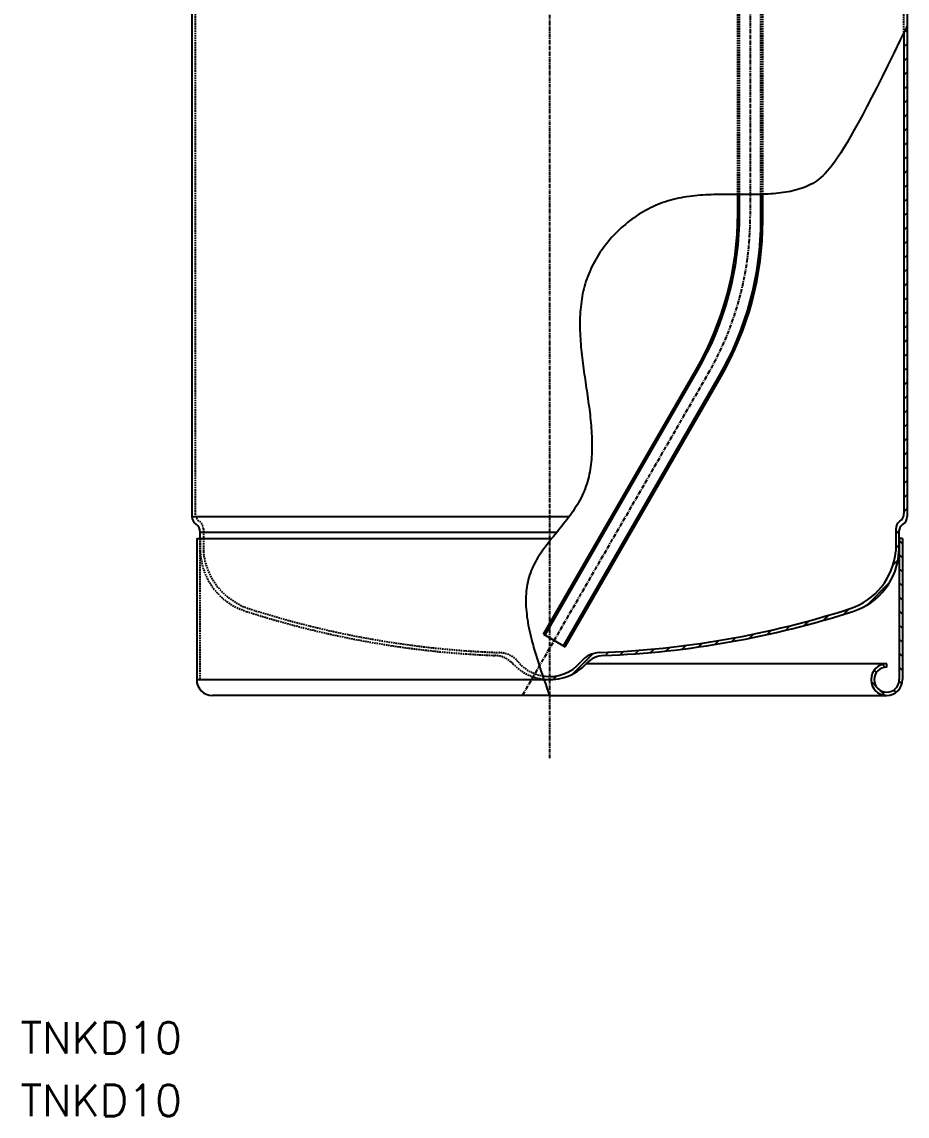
# Model space of a CAD drawing. Extents: x -168 to 134, y -682 to 134.
# Drawn here: x -168.2 to 114, y -682.1 to -333.3 of the extents above; entities that cross this region are included whole.
import ezdxf

# ---------------------------------------------------------------- set-up
doc = ezdxf.new("R2010")
doc.units = 0
doc.linetypes.add('CENTER', pattern=[2, 1.25, -0.25, 0.25, -0.25])
doc.linetypes.add('DASHED', pattern=[0.75, 0.5, -0.25])
doc.layers.get('0').update_dxf_attribs({"linetype": 'CONTINUOUS'})
doc.layers.add('CENTER', color=1, linetype='CENTER')
doc.styles.get("Standard").update_dxf_attribs({"font": 'txt.shx', "bigfont": 'bigfont.shx'})

# ---------------------------------------------------------------- blocks, each defined once
blk = doc.blocks.new('*X0')
at = {"color": 0, "linetype": 'CONTINUOUS'}
for p, q in [((112.5, -499.65), (111.5, -498.65)), ((112.5, -504.14), (111.5, -503.14)), ((112.5, -508.63), (111.5, -507.63)), ((112.5, -513.12), (111.5, -512.12)), ((112.5, -517.61), (111.5, -516.61)), ((112.5, -522.1), (111.5, -521.1)), ((112.5, -526.59), (111.5, -525.59)), ((112.5, -531.08), (111.5, -530.08)), ((112.5, -535.57), (111.5, -534.57)), ((104.2, -540.74), (103.48, -540.02)), ((106.98, -539.03), (106.14, -538.19)), ((112.5, -540.06), (111.5, -539.06)), ((104.14, -545.17), (102.53, -543.56)), ((112.31, -544.36), (111.47, -543.52)), ((106.94, -547.97), (105.33, -546.36)), ((110.48, -547.02), (109.76, -546.3))]:
    blk.add_line(p, q, dxfattribs=at)
blk = doc.blocks.new('*X1')
at = {"color": 0, "linetype": 'CONTINUOUS'}
for p, q in [((60, -389.81), (60.6, -389.21)), ((60, -394.3), (60.6, -393.7)), ((67.4, -391.39), (68, -390.79)), ((67.4, -395.88), (68, -395.28)), ((59.9, -398.89), (60.53, -398.26)), ((67.32, -400.46), (67.95, -399.83)), ((59.56, -403.72), (60.24, -403.04)), ((67, -405.26), (67.67, -404.59)), ((58.95, -408.82), (59.68, -408.1)), ((66.42, -410.33), (67.14, -409.61)), ((58, -414.26), (58.79, -413.47)), ((65.51, -415.74), (66.29, -414.96)), ((56.63, -420.12), (57.5, -419.26)), ((64.17, -421.56), (65.03, -420.7)), ((54.68, -426.56), (55.66, -425.58)), ((62.28, -427.94), (63.25, -426.97)), ((51.88, -433.85), (53.03, -432.7)), ((59.58, -435.14), (60.71, -434)), ((47.59, -442.64), (49.07, -441.15)), ((55.47, -443.74), (56.91, -442.29)), ((41.51, -453.21), (43.15, -451.57)), ((49.46, -454.24), (51.1, -452.6)), ((35.37, -463.83), (37.01, -462.19)), ((43.32, -464.86), (44.96, -463.22)), ((29.24, -474.45), (30.88, -472.82)), ((37.19, -475.49), (38.83, -473.85)), ((23.11, -485.08), (24.74, -483.44)), ((31.06, -486.11), (32.69, -484.47)), ((16.97, -495.7), (18.61, -494.06)), ((24.92, -496.73), (26.56, -495.09)), ((10.84, -506.33), (12.48, -504.69)), ((18.79, -507.36), (20.43, -505.72)), ((4.7, -516.95), (6.34, -515.31)), ((12.65, -517.98), (14.29, -516.34)), ((-1.43, -527.57), (0, -526.14)), ((0, -526.14), (0.21, -525.93)), ((6.52, -528.6), (8.16, -526.96))]:
    blk.add_line(p, q, dxfattribs=at)
blk = doc.blocks.new('*X2')
at = {"color": 0, "linetype": 'CONTINUOUS'}
for p, q in [((113, -336.81), (114, -335.81)), ((113, -341.3), (114, -340.3)), ((113, -345.79), (114, -344.79)), ((113, -350.28), (114, -349.28)), ((113, -354.77), (114, -353.77)), ((113, -359.26), (114, -358.26)), ((113, -363.75), (114, -362.75)), ((113, -368.24), (114, -367.24)), ((113, -372.73), (114, -371.73)), ((113, -377.22), (114, -376.22)), ((113, -381.71), (114, -380.71)), ((113, -386.2), (114, -385.2)), ((113, -390.69), (114, -389.69)), ((113, -395.18), (114, -394.18)), ((113, -399.67), (114, -398.67)), ((113, -404.16), (114, -403.16)), ((113, -408.65), (114, -407.65)), ((113, -413.14), (114, -412.14)), ((113, -417.63), (114, -416.63)), ((113, -422.12), (114, -421.12)), ((113, -426.61), (114, -425.61)), ((113, -431.1), (114, -430.1)), ((113, -435.59), (114, -434.59)), ((113, -440.09), (114, -439.09)), ((113, -444.58), (114, -443.58)), ((113, -449.07), (114, -448.07)), ((113, -453.56), (114, -452.56)), ((113, -458.05), (114, -457.05)), ((113, -462.54), (114, -461.54)), ((113, -467.03), (114, -466.03)), ((113, -471.52), (114, -470.52)), ((113, -476.01), (114, -475.01)), ((113, -480.5), (114, -479.5)), ((113, -484.99), (114, -483.99)), ((113, -489.48), (114, -488.48)), ((110.37, -496.6), (111.4, -495.57)), ((110.37, -501.09), (111.37, -500.09)), ((109.49, -506.45), (111.07, -504.87)), ((101.24, -519.2), (108.42, -512.02)), ((87.39, -524.07), (88.99, -522.47)), ((93.8, -522.15), (95.48, -520.47)), ((75.19, -527.29), (76.65, -525.83)), ((81.19, -525.77), (82.72, -524.25)), ((58.13, -530.87), (59.43, -529.57)), ((63.67, -529.83), (65.02, -528.47)), ((69.35, -528.63), (70.76, -527.23)), ((27.32, -534.75), (28.4, -533.67)), ((32.2, -534.35), (33.32, -533.24)), ((37.18, -533.86), (38.32, -532.72)), ((42.25, -533.28), (43.43, -532.1)), ((47.43, -532.59), (48.65, -531.38)), ((52.72, -531.79), (53.98, -530.54)), ((7.42, -541.18), (13.88, -534.71)), ((17.8, -535.28), (18.83, -534.26)), ((22.52, -535.05), (23.57, -534)), ((1.15, -542.96), (2.31, -541.79))]:
    blk.add_line(p, q, dxfattribs=at)

msp = doc.modelspace()

# ---------------------------------------------------------------- linework, layer by layer
at = {"color": 3, "linetype": 'DASHED'}
for p, q in [((60, -388.34), (60, -200.5)), ((60.6, -388.34), (60.6, -200.5)), ((67.4, -388.3), (67.4, -200.5)), ((68, -388.28), (68, -200.5)), ((-113, -252), (-113, -490)), ((113, -336.62), (113, -252)), ((-110.37, -494.96), (-110.37, -502.03)), ((-111.5, -498.02), (-111.5, -543)), ((-111.37, -498.02), (-111.37, -502.03))]:
    msp.add_line(p, q, dxfattribs=at)
at = {"color": 7, "linetype": 'CONTINUOUS'}
for p, q in [((-114, -251), (-114, -491)), ((-114, -251), (-114, -491)), ((114, -251), (114, -491)), ((113, -336.62), (113, -490)), ((60, -394.38), (60, -388.34)), ((60.6, -394.54), (60.6, -388.34)), ((67.4, -396.36), (67.4, -388.3)), ((68, -396.52), (68, -388.28)), ((-1.96, -528.5), (46.6, -444.38)), ((-1.44, -528.8), (47.2, -444.54)), ((4.44, -532.2), (54, -446.36)), ((4.96, -532.5), (54.6, -446.52)), ((-114, -491), (0, -491)), ((0, -491), (6.28, -491)), ((110.37, -494.96), (110.37, -502.03)), ((-112.5, -498.02), (-111.5, -498.02)), ((-112.5, -498.02), (-112.5, -543)), ((-111.5, -498.02), (0, -498.02)), ((-111.37, -498.02), (-111.37, -495.96)), ((-111.37, -495.96), (0, -495.96)), ((0, -495.96), (2.35, -495.96)), ((0, -498.02), (0.69, -498.02)), ((111.37, -495.96), (111.37, -502.03)), ((112.5, -498.02), (111.37, -498.02)), ((111.5, -498.02), (111.5, -543)), ((112.5, -498.02), (112.5, -543)), ((-1.96, -528.5), (4.96, -532.5)), ((107.5, -538), (11.62, -538)), ((107.5, -539), (107.5, -538)), ((-112.5, -543), (-1.76, -543)), ((0, -548), (-107.5, -548)), ((0, -548), (107.5, -548))]:
    msp.add_line(p, q, dxfattribs=at)
at = {"color": 7}
msp.add_polyline3d([(114, -334.56, 0), (111.82, -339.04, 0), (109.77, -343.23, 0), (107.83, -347.15, 0), (106.01, -350.81, 0), (104.3, -354.21, 0), (102.68, -357.37, 0), (101.17, -360.29, 0), (99.74, -362.99, 0), (98.4, -365.48, 0), (97.15, -367.76, 0), (95.97, -369.86, 0), (94.86, -371.76, 0), (93.81, -373.5, 0), (92.83, -375.06, 0), (91.9, -376.48, 0), (91.03, -377.75, 0), (90.2, -378.89, 0), (89.41, -379.91, 0), (88.65, -380.81, 0), (87.92, -381.61, 0), (87.22, -382.31, 0), (86.54, -382.93, 0), (85.87, -383.48, 0), (85.22, -383.96, 0), (84.56, -384.39, 0), (83.91, -384.78, 0), (83.25, -385.13, 0), (82.57, -385.46, 0), (81.89, -385.76, 0), (81.2, -386.05, 0), (80.49, -386.31, 0), (79.78, -386.55, 0), (79.05, -386.77, 0), (78.32, -386.97, 0), (77.57, -387.16, 0), (76.82, -387.33, 0), (76.05, -387.48, 0), (75.28, -387.62, 0), (74.5, -387.74, 0), (73.72, -387.85, 0), (72.92, -387.94, 0), (72.12, -388.02, 0), (71.31, -388.1, 0), (70.5, -388.16, 0), (69.68, -388.21, 0), (68.85, -388.25, 0), (68.02, -388.28, 0), (67.18, -388.31, 0), (66.33, -388.33, 0), (65.49, -388.34, 0), (64.63, -388.35, 0), (63.78, -388.35, 0), (62.92, -388.35, 0), (62.06, -388.35, 0), (61.19, -388.35, 0), (60.32, -388.34, 0), (59.45, -388.33, 0), (58.57, -388.33, 0), (57.7, -388.32, 0), (56.82, -388.32, 0), (55.94, -388.32, 0), (55.07, -388.33, 0), (54.19, -388.34, 0), (53.31, -388.35, 0), (52.43, -388.37, 0), (51.55, -388.39, 0), (50.67, -388.43, 0), (49.79, -388.47, 0), (48.92, -388.52, 0), (48.04, -388.58, 0), (47.17, -388.66, 0), (46.3, -388.74, 0), (45.43, -388.83, 0), (44.57, -388.94, 0), (43.71, -389.07, 0), (42.85, -389.2, 0), (42, -389.36, 0), (41.15, -389.53, 0), (40.3, -389.71, 0), (39.46, -389.92, 0), (38.63, -390.14, 0), (37.8, -390.38, 0), (36.97, -390.65, 0), (36.16, -390.93, 0), (35.35, -391.23, 0), (34.54, -391.55, 0), (33.75, -391.89, 0), (32.96, -392.25, 0), (32.17, -392.62, 0), (31.4, -393.02, 0), (30.64, -393.43, 0), (29.88, -393.86, 0), (29.13, -394.3, 0), (28.39, -394.76, 0), (27.66, -395.24, 0), (26.95, -395.74, 0), (26.24, -396.24, 0), (25.54, -396.77, 0), (24.85, -397.3, 0), (24.18, -397.86, 0), (23.51, -398.42, 0), (22.86, -399, 0), (22.22, -399.59, 0), (21.6, -400.19, 0), (20.98, -400.81, 0), (20.38, -401.44, 0), (19.79, -402.08, 0), (19.22, -402.73, 0), (18.66, -403.39, 0), (18.11, -404.07, 0), (17.58, -404.75, 0), (17.07, -405.44, 0), (16.57, -406.14, 0), (16.08, -406.86, 0), (15.62, -407.58, 0), (15.17, -408.31, 0), (14.73, -409.04, 0), (14.31, -409.79, 0), (13.91, -410.54, 0), (13.53, -411.3, 0), (13.17, -412.06, 0), (12.82, -412.83, 0), (12.49, -413.61, 0), (12.18, -414.39, 0), (11.89, -415.18, 0), (11.62, -415.97, 0), (11.37, -416.77, 0), (11.14, -417.57, 0), (10.93, -418.38, 0), (10.74, -419.19, 0), (10.56, -420, 0), (10.4, -420.82, 0), (10.26, -421.64, 0), (10.14, -422.46, 0), (10.03, -423.29, 0), (9.93, -424.12, 0), (9.85, -424.96, 0), (9.79, -425.79, 0), (9.74, -426.63, 0), (9.7, -427.48, 0), (9.68, -428.32, 0), (9.66, -429.17, 0), (9.66, -430.02, 0), (9.67, -430.88, 0), (9.7, -431.73, 0), (9.73, -432.59, 0), (9.77, -433.45, 0), (9.82, -434.31, 0), (9.88, -435.17, 0), (9.94, -436.03, 0), (10.02, -436.9, 0), (10.1, -437.76, 0), (10.19, -438.63, 0), (10.29, -439.5, 0), (10.39, -440.37, 0), (10.49, -441.24, 0), (10.6, -442.11, 0), (10.72, -442.98, 0), (10.83, -443.86, 0), (10.96, -444.73, 0), (11.08, -445.6, 0), (11.2, -446.47, 0), (11.33, -447.34, 0), (11.46, -448.21, 0), (11.59, -449.08, 0), (11.72, -449.95, 0), (11.85, -450.82, 0), (11.97, -451.69, 0), (12.1, -452.56, 0), (12.22, -453.43, 0), (12.35, -454.29, 0), (12.46, -455.16, 0), (12.58, -456.02, 0), (12.69, -456.88, 0), (12.8, -457.74, 0), (12.9, -458.6, 0), (12.99, -459.46, 0), (13.08, -460.31, 0), (13.16, -461.16, 0), (13.24, -462.01, 0), (13.31, -462.86, 0), (13.37, -463.7, 0), (13.42, -464.54, 0), (13.46, -465.38, 0), (13.49, -466.22, 0), (13.52, -467.05, 0), (13.53, -467.88, 0), (13.53, -468.71, 0), (13.52, -469.53, 0), (13.49, -470.35, 0), (13.46, -471.16, 0), (13.41, -471.98, 0), (13.35, -472.78, 0), (13.27, -473.58, 0), (13.18, -474.38, 0), (13.07, -475.18, 0), (12.95, -475.97, 0), (12.81, -476.75, 0), (12.65, -477.54, 0), (12.48, -478.31, 0), (12.29, -479.08, 0), (12.08, -479.85, 0), (11.85, -480.61, 0), (11.6, -481.36, 0), (11.33, -482.11, 0), (11.04, -482.86, 0), (10.73, -483.59, 0), (10.4, -484.33, 0), (10.05, -485.05, 0), (9.68, -485.77, 0), (9.28, -486.49, 0), (8.86, -487.19, 0), (8.43, -487.9, 0), (7.98, -488.59, 0), (7.51, -489.29, 0), (7.02, -489.98, 0), (6.53, -490.66, 0), (6.02, -491.34, 0), (5.51, -492.02, 0), (4.98, -492.7, 0), (4.45, -493.37, 0), (3.91, -494.04, 0), (3.37, -494.71, 0), (2.83, -495.38, 0), (2.29, -496.04, 0), (1.75, -496.71, 0), (1.21, -497.37, 0), (0.67, -498.04, 0), (0.14, -498.7, 0), (-0.38, -499.37, 0), (-0.89, -500.04, 0), (-1.4, -500.71, 0), (-1.89, -501.38, 0), (-2.37, -502.05, 0), (-2.83, -502.72, 0), (-3.28, -503.4, 0), (-3.71, -504.08, 0), (-4.12, -504.77, 0), (-4.51, -505.45, 0), (-4.88, -506.15, 0), (-5.22, -506.85, 0), (-5.54, -507.55, 0), (-5.84, -508.25, 0), (-6.11, -508.97, 0), (-6.35, -509.68, 0), (-6.57, -510.41, 0), (-6.77, -511.14, 0), (-6.95, -511.87, 0), (-7.1, -512.62, 0), (-7.23, -513.37, 0), (-7.33, -514.12, 0), (-7.42, -514.89, 0), (-7.49, -515.66, 0), (-7.53, -516.44, 0), (-7.55, -517.23, 0), (-7.56, -518.02, 0), (-7.54, -518.82, 0), (-7.51, -519.64, 0), (-7.46, -520.46, 0), (-7.38, -521.29, 0), (-7.29, -522.13, 0), (-7.19, -522.98, 0), (-7.06, -523.84, 0), (-6.92, -524.71, 0), (-6.77, -525.59, 0), (-6.59, -526.48, 0), (-6.41, -527.38, 0), (-6.2, -528.29, 0), (-5.98, -529.21, 0), (-5.75, -530.14, 0), (-5.5, -531.09, 0), (-5.24, -532.05, 0), (-4.97, -533.02, 0), (-4.69, -534, 0), (-4.39, -534.99, 0), (-4.08, -536, 0), (-3.76, -537.02, 0), (-3.42, -538.06, 0), (-3.08, -539.11, 0), (-2.73, -540.17, 0), (-2.36, -541.24, 0), (-1.99, -542.33, 0), (-1.61, -543.43, 0), (-1.22, -544.55, 0), (-0.82, -545.69, 0), (-0.41, -546.84, 0), (0, -548, 0)], dxfattribs=at)
at = {"color": 7, "linetype": 'CONTINUOUS'}
for centre, radius, start, end in [((-40, -394.38), 100, 330, 0), ((-39.4, -394.54), 100, 330, 0), ((-32.6, -396.36), 100, 330, 0), ((-32, -396.52), 100, 330, 0), ((-111, -491), 3, 180, 235.8255), ((110, -490), 3, 304.1745, 0), ((111, -491), 3, 304.1745, 0), ((-114.37, -495.96), 3, 0, 55.8255), ((113.37, -494.96), 3, 124.1745, 180), ((114.37, -495.96), 3, 124.1745, 180), ((89.15, -500.12), 21.31, 288.3145, 354.8741), ((90.52, -501.3), 20.87, 287.2288, 357.9991), ((5.4, -239.67), 294.89, 272.0427, 287.8612), ((6.01, -240.61), 294.9, 272.196, 287.9087), ((16.19, -542.37), 8, 92.0427, 140.447), ((17.62, -543.29), 8, 92.196, 137.2416), ((0, -529), 13, 260.3991, 320.447), ((0, -527), 16, 263.5544, 317.2416), ((107.5, -543), 5, 90, 0), ((107.5, -543), 4, 90, 0), ((-107.5, -543), 5, 180, 270)]:
    msp.add_arc(centre, radius, start, end, dxfattribs=at)
at = {"color": 3, "linetype": 'DASHED'}
for centre, radius, start, end in [((-110, -490), 3, 180, 235.8255), ((-113.37, -494.96), 3, 0, 55.8255), ((-90.52, -501.3), 20.87, 182.0009, 252.7712), ((-89.15, -500.12), 21.31, 185.1259, 251.6855), ((-6.01, -240.61), 294.9, 252.0913, 267.804), ((-5.4, -239.67), 294.89, 252.1388, 267.9573), ((-17.62, -543.29), 8, 42.7584, 87.804), ((-16.19, -542.37), 8, 39.553, 87.9573), ((0, -527), 16, 222.7584, 263.5544), ((0, -529), 13, 219.553, 260.3991)]:
    msp.add_arc(centre, radius, start, end, dxfattribs=at)
at = {"layer": 'CENTER', "color": 1, "linetype": 'CENTER'}
for p, q in [((0, -157.01), (0, -568)), ((64, -165.5), (64, -395.45)), ((-8.5, -547.82), (50.6, -445.45))]:
    msp.add_line(p, q, dxfattribs=at)
msp.add_arc((-36, -395.45), 100, 330, 0, dxfattribs=at)

# ---------------------------------------------------------------- block references
at = {"color": 7, "linetype": 'CONTINUOUS'}
for name in ['*X2', '*X1', '*X0']:
    msp.add_blockref(name, (0, 0), dxfattribs=at)

# ---------------------------------------------------------------- texts
for p in [(-168.65, -662.14), (-168.65, -682.14)]:
    msp.add_text('TNKD10', height=10, dxfattribs=at).set_placement(p)

doc.saveas('drawing.dxf')
